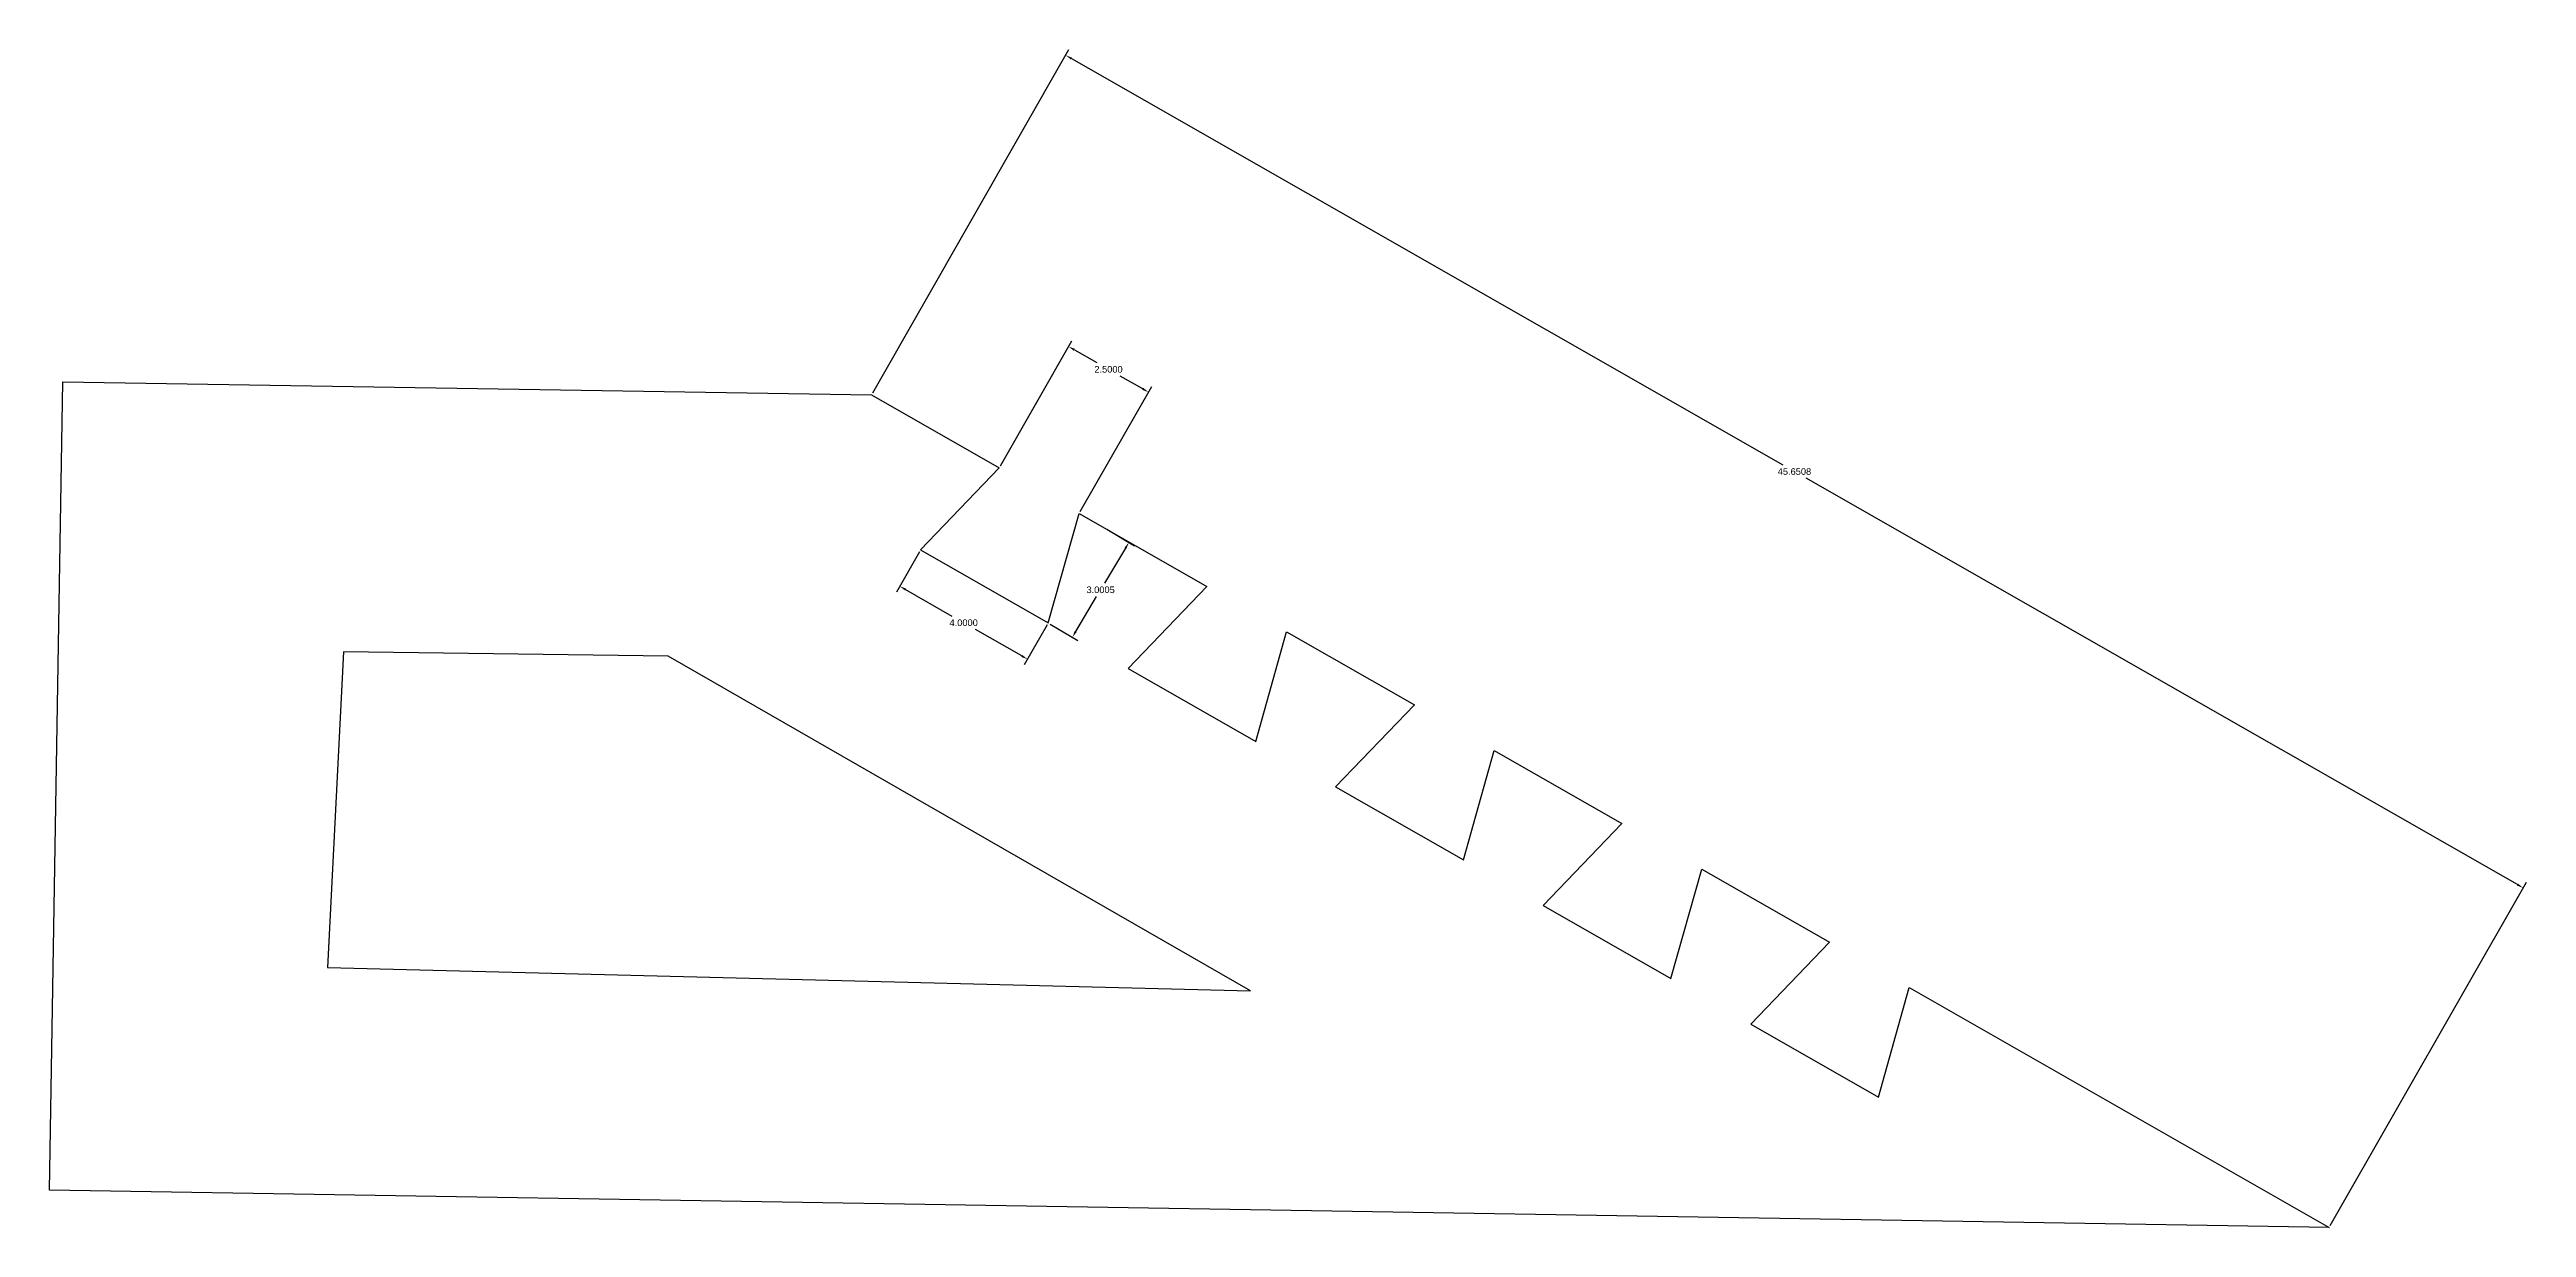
# Model space of a CAD drawing. Extents: x 0 to 67.4, y -1 to 31.
import ezdxf

# ---------------------------------------------------------------- set-up
doc = ezdxf.new("R2010")
doc.units = 0
doc.header["$MEASUREMENT"] = 0
doc.layers.get('0').update_dxf_attribs({"linetype": 'CONTINUOUS'})
doc.layers.get('Defpoints').update_dxf_attribs({"linetype": 'CONTINUOUS'})
doc.styles.get("Standard").update_dxf_attribs({"font": 'ARIAL.TTF'})
doc.dimstyles.get("Standard").update_dxf_attribs({"dimtxt": 0.18, "dimasz": 0.18, "dimexe": 0.18, "dimexo": 0.0625, "dimgap": 0.09, "dimtad": 0, "dimtih": 1, "dimtoh": 1, "dimdec": 4, "dimzin": 0, "dimdsep": 46, "dimtxsty": 'Standard', "dimcen": 0.09, "dimadec": 0, "dimazin": 0, "dimtfac": 1, "dimtdec": 4, "dimtofl": 0, "dimtmove": 0, "dimatfit": 3, "dimfxl": 1, "dimtolj": 1, "dimtzin": 0, "dimarcsym": 0})

# ---------------------------------------------------------------- blocks, each defined once
blk = doc.blocks.new('*D6')
at = {"color": 0, "lineweight": -2}
for p, q in [((25.86, 19.708), (27.803, 23.109)), ((27.87, 22.864), (28.481, 22.515)), ((28.03, 18.468), (29.974, 21.869)), ((29.728, 21.802), (29.118, 22.151))]:
    blk.add_line(p, q, dxfattribs=at)
at = {"color": 0}
for points in [[(27.885, 22.89), (27.855, 22.838), (27.714, 22.953)], [(29.713, 21.776), (29.743, 21.828), (29.885, 21.713)]]:
    blk.add_solid(points, dxfattribs=at)
at = {"layer": 'Defpoints', "color": 0}
for p in [(29.885, 21.713), (25.829, 19.654), (27.999, 18.414)]:
    blk.add_point(p, dxfattribs=at)
at = {"color": 0, "linetype": 'ByBlock', "insert": (28.799, 22.333), "char_height": 0.18, "attachment_point": 5}
blk.add_mtext('\\A1;2.5000', dxfattribs=at)
blk = doc.blocks.new('*D8')
at = {"color": 0, "lineweight": -2}
for p, q in [((23.658, 17.367), (23.034, 16.275)), ((23.28, 16.342), (24.542, 15.621)), ((26.44, 14.536), (25.178, 15.257)), ((27.131, 15.382), (26.507, 14.291))]:
    blk.add_line(p, q, dxfattribs=at)
at = {"color": 0}
for points in [[(23.295, 16.368), (23.265, 16.316), (23.123, 16.431)], [(26.425, 14.51), (26.455, 14.562), (26.596, 14.447)]]:
    blk.add_solid(points, dxfattribs=at)
at = {"layer": 'Defpoints', "color": 0}
for p in [(23.689, 17.421), (27.162, 15.437), (26.596, 14.447)]:
    blk.add_point(p, dxfattribs=at)
at = {"color": 0, "linetype": 'ByBlock', "insert": (24.86, 15.439), "char_height": 0.18, "attachment_point": 5}
blk.add_mtext('\\A1;4.0000', dxfattribs=at)
blk = doc.blocks.new('*D10')
at = {"color": 0, "lineweight": -2}
for p, q in [((28.754, 17.981), (29.507, 17.531)), ((29.26, 17.469), (28.692, 16.517)), ((27.907, 15.202), (28.475, 16.153)), ((27.216, 15.405), (27.969, 14.955))]:
    blk.add_line(p, q, dxfattribs=at)
at = {"color": 0}
for points in [[(29.286, 17.454), (29.235, 17.484), (29.353, 17.624)], [(27.881, 15.217), (27.933, 15.186), (27.815, 15.047)]]:
    blk.add_solid(points, dxfattribs=at)
at = {"layer": 'Defpoints', "color": 0}
for p in [(28.7, 18.013), (29.353, 17.624), (27.162, 15.437)]:
    blk.add_point(p, dxfattribs=at)
at = {"color": 0, "linetype": 'ByBlock', "insert": (28.584, 16.335), "char_height": 0.18, "attachment_point": 5}
blk.add_mtext('\\A1;3.0005', dxfattribs=at)
blk = doc.blocks.new('*D13')
at = {"color": 0, "lineweight": -2}
for p, q in [((22.387, 21.693), (27.724, 31.033)), ((27.791, 30.787), (47.134, 19.734)), ((67.114, 8.317), (47.771, 19.37)), ((62.023, -0.956), (67.36, 8.384))]:
    blk.add_line(p, q, dxfattribs=at)
at = {"color": 0}
for points in [[(27.806, 30.813), (27.776, 30.761), (27.635, 30.877)], [(67.1, 8.291), (67.129, 8.343), (67.271, 8.227)]]:
    blk.add_solid(points, dxfattribs=at)
at = {"layer": 'Defpoints', "color": 0}
for p in [(22.356, 21.638), (67.271, 8.227), (61.992, -1.011)]:
    blk.add_point(p, dxfattribs=at)
at = {"color": 0, "linetype": 'ByBlock', "insert": (47.453, 19.552), "char_height": 0.18, "attachment_point": 5}
blk.add_mtext('\\A1;45.6508', dxfattribs=at)

msp = doc.modelspace()

# ---------------------------------------------------------------- linework, layer by layer
at = {"color": 7}
msp.add_lwpolyline([(61.99176, -1.01074), (0, 0), (0.35865, 21.99708), (22.35572, 21.63843), (25.8287, 19.65387), (23.6891, 17.42125), (27.16207, 15.43669), (27.9993, 18.41353), (31.47228, 16.42897), (29.33268, 14.19634), (32.80565, 12.21179), (33.64289, 15.18862), (37.11586, 13.20407), (34.97626, 10.97144), (38.44923, 8.98689), (39.28647, 11.96372), (42.75944, 9.97916), (40.61984, 7.74654), (44.09281, 5.76198), (44.93005, 8.73882), (48.40302, 6.75426), (46.26342, 4.52164), (49.73639, 2.53708), (50.57363, 5.51391)], close=True, dxfattribs=at)
at = {"linetype": 'ByBlock'}
msp.add_lwpolyline([(7.99505, 14.64795), (7.55961, 6.05797), (32.65659, 5.42461), (16.82254, 14.52919), (7.99505, 14.64795)], dxfattribs=at)

# ---------------------------------------------------------------- dimensions: what is measured, and where the dimension line sits
at = {"color": 1}
for base, p1, p2, angle, picture, middle in [((67.270679, 8.227372), (22.355724, 21.638428), (61.991761, -1.010735), 330.2551187, '*D13', (47.452661, 19.551954)), ((29.88463, 21.71285), (25.8287, 19.65387), (27.9993, 18.41353), 330.2551187, '*D6', (28.79933, 22.33302)), ((29.35264, 17.62353), (27.16207, 15.43669), (28.70007, 18.01309), 59.1645572, '*D10', (28.58364, 16.33533)), ((26.59647, 14.44689), (23.6891, 17.42125), (27.16207, 15.43669), 330.2551187, '*D8', (24.85999, 15.43917))]:
    dim = msp.add_linear_dim(base=base, p1=p1, p2=p2, angle=angle, dimstyle='Standard', override={"dimtmove": 2}, dxfattribs=at)
    dim.commit()
    dim.dimension.update_dxf_attribs({"geometry": picture, "text_midpoint": middle})

doc.saveas('drawing.dxf')
